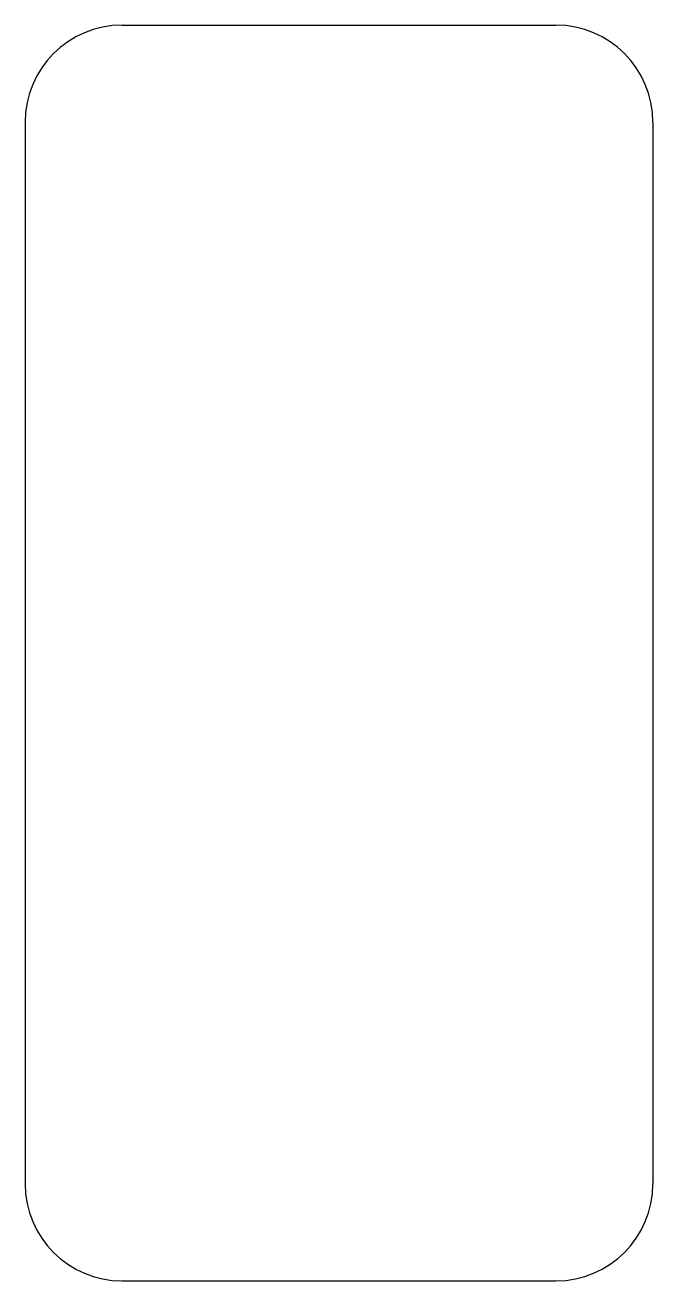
# Model space of a CAD drawing. Extents: x -27.5 to -2.5, y -52 to -2.
import ezdxf

# ---------------------------------------------------------------- set-up
doc = ezdxf.new("R2010")
doc.units = 0
doc.layers.add('VISIBLE', color=7, linetype='CONTINUOUS')

msp = doc.modelspace()

# ---------------------------------------------------------------- linework, layer by layer
at = {"layer": 'VISIBLE'}
for p, q in [((-23.63726, -2), (-6.36274, -2)), ((-27.5, -5.86274), (-27.5, -48.13726)), ((-2.5, -5.86274), (-2.5, -48.13726)), ((-23.63726, -52), (-6.36274, -52))]:
    msp.add_line(p, q, dxfattribs=at)
for centre, start, end in [((-23.63726, -5.86274), 90, 180), ((-6.36274, -5.86274), 0, 90), ((-23.63726, -48.13726), 180, 270), ((-6.36274, -48.13726), 270, 0)]:
    msp.add_arc(centre, 3.86274, start, end, dxfattribs=at)

doc.saveas('drawing.dxf')
